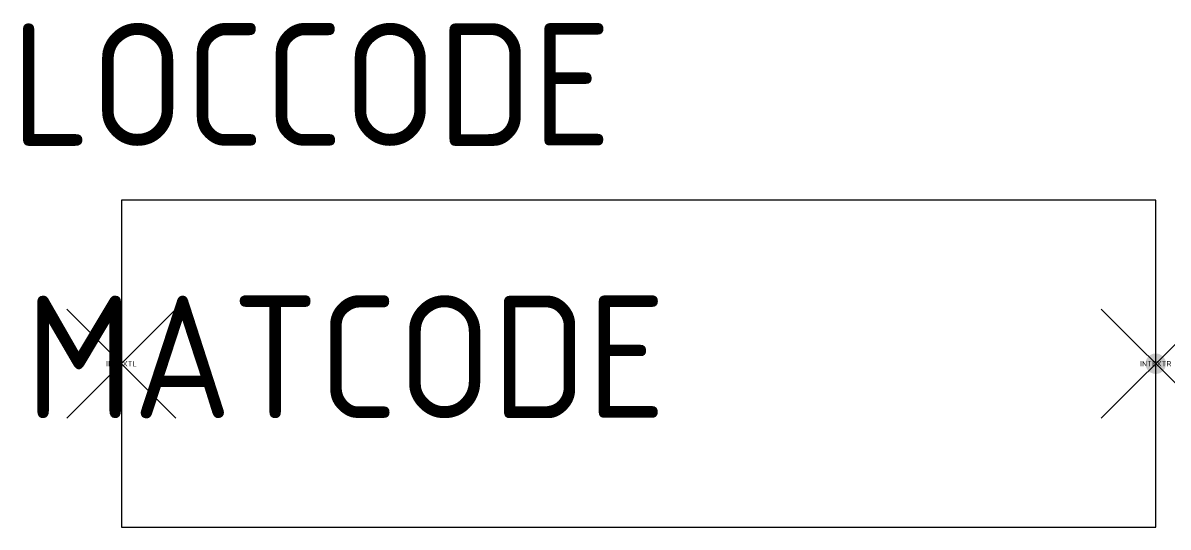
# Model space of a CAD drawing. Extents: x 242.2 to 263.2, y 159.5 to 168.8.
import ezdxf
from ezdxf.enums import TextEntityAlignment as Align

# ---------------------------------------------------------------- set-up
doc = ezdxf.new("R2010")
doc.units = 0
doc.header["$LTSCALE"] = 2.5
doc.header["$PDMODE"] = 3
doc.header["$PDSIZE"] = -2
doc.layers.get('0').update_dxf_attribs({"linetype": 'CONTINUOUS'})
doc.layers.add('C', color=7, linetype='CONTINUOUS')
doc.layers.add('T2', color=1, linetype='CONTINUOUS')
doc.styles.get("Standard").update_dxf_attribs({"font": 'ISO'})

msp = doc.modelspace()

# ---------------------------------------------------------------- linework, layer by layer
at = {"color": 0, "linetype": 'CONTINUOUS'}
for p, q in [((263, 165.5), (244, 165.5)), ((244, 165.5), (244, 159.5)), ((263, 159.5), (263, 165.5)), ((244, 159.5), (263, 159.5))]:
    msp.add_line(p, q, dxfattribs=at)
at = {"color": 0, "linetype": 'CONTINUOUS', "const_width": 0.1875}
msp.add_lwpolyline([(262.90625, 162.5, 1), (263.09375, 162.5, 1)], format="xyb", close=True, dxfattribs=at)
at = {"layer": 'C', "color": 0, "linetype": 'CONTINUOUS'}
for p in [(244, 162.5), (263, 162.5)]:
    msp.add_point(p, dxfattribs=at)

# ---------------------------------------------------------------- texts
at = {"layer": 'C', "color": 0}
for tag, text, p in [('INTEXTL', 'E', (244, 162.5)), ('INTEXTR', 'I', (263, 162.5))]:
    msp.add_attdef(tag, text=text, height=0.1, dxfattribs=at).set_placement(p, align=Align.MIDDLE)
at = {"layer": 'T2', "color": 0, "linetype": 'CONTINUOUS'}
for tag, p in [('LOCCODE', (253, 166.5)), ('MATCODE', (254, 161.5))]:
    msp.add_attdef(tag, text='', height=2.25, dxfattribs=at).set_placement(p, align=Align.RIGHT)

doc.saveas('drawing.dxf')
